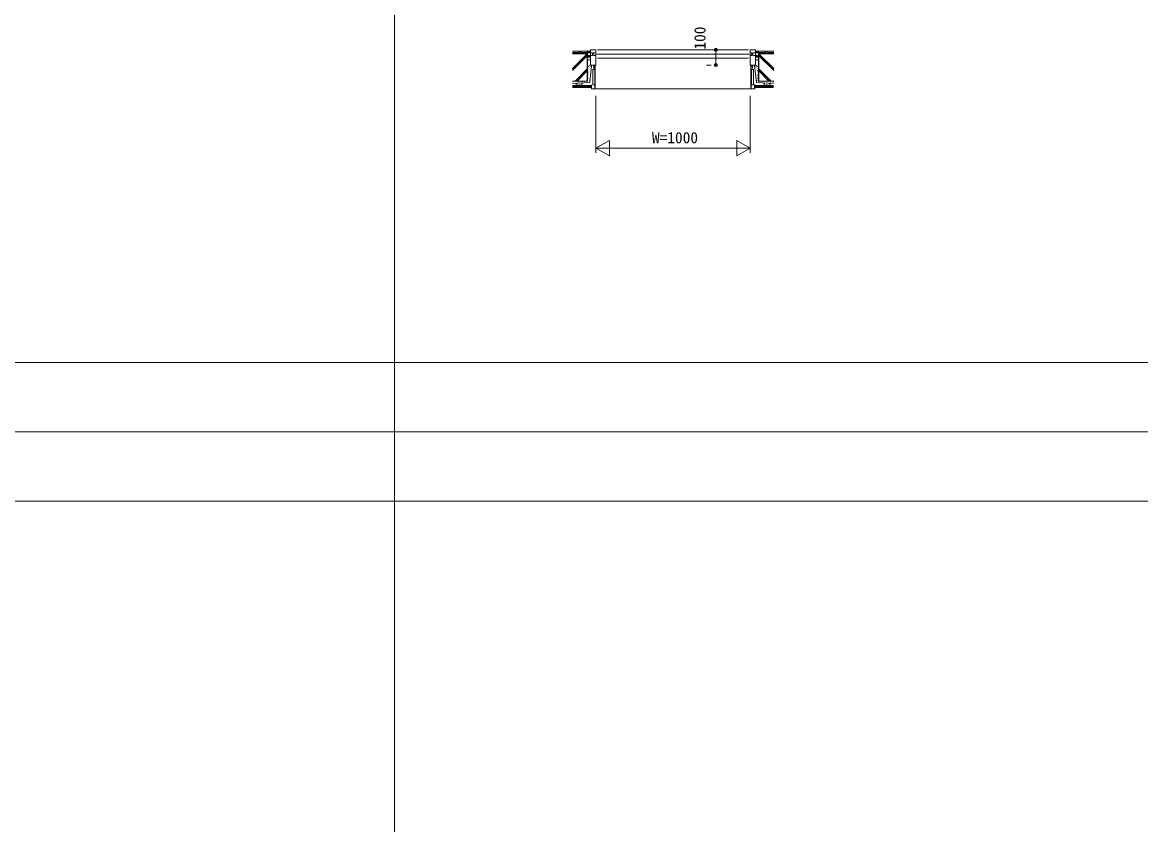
# Model space of a CAD drawing. Units: millimetres, scale not verified. Extents: x -14850 to 13831, y -10500 to 9500.
# Drawn here: x -166 to 7092, y -500 to 4709 of the extents above; entities that cross this region are included whole.
import ezdxf
from ezdxf.enums import TextEntityAlignment as Align

# ---------------------------------------------------------------- set-up
doc = ezdxf.new("R2010")
doc.units = ezdxf.units.MM
doc.header["$LTSCALE"] = 50
doc.linetypes.add('DASHED3', pattern=[4, 3, -1])
for name, color, linetype, lineweight in [('0-1_USER1', 7, 'Continuous', 9), ('0-2_YKK_ZWAK', 2, 'Continuous', 9), ('0-3_YKK_11', 7, 'Continuous', 9), ('0-5_YSS_K', 4, 'Continuous', 9)]:
    doc.layers.add(name, color=color, linetype=linetype, lineweight=lineweight)
doc.styles.add('ＭＳ ゴシック', font='')
doc.styles.get('ＭＳ ゴシック').set_extended_font_data('MS Gothic')

msp = doc.modelspace()

# ---------------------------------------------------------------- linework, layer by layer
at = {"layer": '0-1_USER1'}
for p, q in [((2250, -10500), (2250, 9000)), ((-14850, 2500), (13650, 2500)), ((-14850, 2050), (13650, 2050)), ((-14850, 1600), (13650, 1600))]:
    msp.add_line(p, q, dxfattribs=at)
at = {"layer": '0-2_YKK_ZWAK'}
for p, q in [((4275.31, 4532), (4305.31, 4532)), ((4285.31, 4532), (4305.31, 4532)), ((4335.31, 4532), (4335.31, 4512)), ((4335.31, 4452), (4335.31, 4512)), ((4275.31, 4432), (4305.31, 4432)), ((4285.31, 4432), (4305.31, 4432)), ((4335.31, 4432), (4335.31, 4452)), ((3557.5, 4232), (3557.5, 3862)), ((4557.5, 4232), (4557.5, 3862)), ((4470.9, 3942), (4470.9, 3842)), ((4557.5, 3892), (4470.9, 3942)), ((3557.5, 3892), (4557.5, 3892)), ((4470.9, 3842), (4557.5, 3892))]:
    msp.add_line(p, q, dxfattribs=at)
msp.add_lwpolyline([(3644.1, 3942), (3557.5, 3892), (3644.1, 3842)], close=True, dxfattribs=at)
for centre, radius in [((4335.31, 4532), 10), ((4335.31, 4532), 10), ((4335.31, 4532), 6.5), ((4335.31, 4532), 6.5), ((4335.31, 4432), 10), ((4335.31, 4432), 10), ((4335.31, 4432), 6.5), ((4335.31, 4432), 6.5)]:
    msp.add_circle(centre, radius, dxfattribs=at)
at = {"layer": '0-3_YKK_11'}
for p, q in [((3449.5, 4522), (3404.2, 4522)), ((3449.5, 4513), (3404.2, 4513)), ((3502.5, 4507), (3404.2, 4507)), ((3404.2, 4410.14), (3499.56, 4505.5)), ((3501, 4505.5), (3404.2, 4505.5)), ((3404.2, 4405.9), (3501, 4502.69)), ((3449.5, 4513), (3449.5, 4522)), ((3457.5, 4520), (3449.5, 4520)), ((3457.5, 4513), (3457.5, 4522)), ((3502.5, 4522), (3457.5, 4522)), ((3502.5, 4513), (3457.5, 4513)), ((3501, 4328.5), (3501, 4505.5)), ((3502.5, 4522), (3502.5, 4513)), ((3502.5, 4522), (3503.1, 4521.4)), ((3502.5, 4521.11), (3502.94, 4521.56)), ((3502.5, 4515.46), (3508.44, 4521.4)), ((3502.5, 4513), (3502.5, 4519.85)), ((3502.5, 4500.8), (3502.5, 4510.8)), ((3502.5, 4510.8), (3522.5, 4510.8)), ((3502.5, 4507), (3502.5, 4327)), ((3503.1, 4521.4), (3521.9, 4521.4)), ((3503.5, 4510.8), (3514.1, 4521.4)), ((3509.16, 4510.8), (3519.76, 4521.4)), ((3514.81, 4510.8), (3522.5, 4518.49)), ((3520.47, 4510.8), (3522.5, 4512.83)), ((3522.5, 4522), (3521.9, 4521.4)), ((3522.5, 4510.8), (3522.5, 4500.8)), ((4592.5, 4522), (4593.1, 4521.4)), ((4600.18, 4510.8), (4592.5, 4518.49)), ((4594.52, 4510.8), (4592.5, 4512.83)), ((4612.5, 4510.8), (4592.5, 4510.8)), ((4592.5, 4510.8), (4592.5, 4500.8)), ((4611.9, 4521.4), (4593.1, 4521.4)), ((4605.84, 4510.8), (4595.24, 4521.4)), ((4611.5, 4510.8), (4600.9, 4521.4)), ((4612.5, 4515.46), (4606.55, 4521.4)), ((4612.5, 4522), (4611.9, 4521.4)), ((4612.5, 4521.11), (4612.05, 4521.56)), ((4612.5, 4522), (4657.5, 4522)), ((4612.5, 4513), (4657.5, 4513)), ((4612.5, 4500.8), (4612.5, 4510.8)), ((4612.5, 4507), (4612.5, 4327)), ((4612.5, 4507), (4710.79, 4507)), ((4614, 4328.5), (4614, 4505.5)), ((4614, 4505.5), (4710.79, 4505.5)), ((4710.79, 4405.9), (4614, 4502.69)), ((4710.79, 4410.14), (4615.43, 4505.5)), ((4657.5, 4513), (4657.5, 4522)), ((4657.5, 4520), (4665.5, 4520)), ((4665.5, 4513), (4665.5, 4522)), ((4665.5, 4522), (4710.79, 4522)), ((4665.5, 4513), (4710.79, 4513)), ((3404.2, 4396), (3501, 4492.79)), ((3502.5, 4494), (3503.1, 4493.4)), ((3522.5, 4494), (3502.5, 4494)), ((3502.5, 4493.11), (3502.94, 4493.55)), ((3502.5, 4487.46), (3508.44, 4493.4)), ((3522.5, 4467), (3502.5, 4467)), ((3522.5, 4431.79), (3502.5, 4420.24)), ((3503.1, 4493.4), (3521.9, 4493.4)), ((3503.5, 4482.8), (3514.1, 4493.4)), ((3509.16, 4482.8), (3519.76, 4493.4)), ((3514.81, 4482.8), (3522.5, 4490.48)), ((3516.63, 4318.73), (3529.22, 4430)), ((3520.47, 4482.8), (3522.5, 4484.83)), ((3522.5, 4494), (3521.9, 4493.4)), ((3522.5, 4482.8), (3522.5, 4472.8)), ((3550.44, 4431.93), (3542.5, 4429.55)), ((3542.5, 4429.55), (3542.96, 4428.02)), ((3542.96, 4428.02), (3550.9, 4430.4)), ((3550.9, 4430.4), (3550.9, 4278.6)), ((3552.5, 4430.4), (3552.5, 4278.6)), ((4562.5, 4430.4), (4562.5, 4278.6)), ((4564.1, 4430.4), (4564.1, 4278.6)), ((4572.03, 4428.02), (4564.1, 4430.4)), ((4564.55, 4431.93), (4572.5, 4429.55)), ((4572.5, 4429.55), (4572.03, 4428.02)), ((4598.37, 4318.73), (4585.78, 4430)), ((4592.5, 4494), (4612.5, 4494)), ((4592.5, 4494), (4593.1, 4493.4)), ((4600.18, 4482.8), (4592.5, 4490.48)), ((4594.52, 4482.8), (4592.5, 4484.83)), ((4612.5, 4482.8), (4592.5, 4482.8)), ((4592.5, 4482.8), (4592.5, 4472.8)), ((4592.5, 4467), (4612.5, 4467)), ((4592.5, 4431.79), (4612.5, 4420.24)), ((4611.9, 4493.4), (4593.1, 4493.4)), ((4605.84, 4482.8), (4595.24, 4493.4)), ((4611.5, 4482.8), (4600.9, 4493.4)), ((4612.5, 4487.46), (4606.55, 4493.4)), ((4612.5, 4494), (4611.9, 4493.4)), ((4612.5, 4493.11), (4612.05, 4493.55)), ((4612.5, 4472.8), (4612.5, 4482.8)), ((4710.79, 4396), (4614, 4492.79)), ((3421.56, 4328.5), (3501, 4407.94)), ((3425.8, 4328.5), (3501, 4403.7)), ((3435.7, 4328.5), (3501, 4393.8)), ((3505.09, 4413.77), (3505.29, 4413.77)), ((3505.09, 4400.52), (3505.29, 4400.52)), ((3505.09, 4361.07), (3505.29, 4361.07)), ((3505.68, 4373.43), (3505.88, 4373.43)), ((3505.97, 4392.57), (3506.18, 4392.57)), ((3505.97, 4368.13), (3506.18, 4368.13)), ((3506.56, 4409.65), (3506.76, 4409.65)), ((3506.56, 4384.62), (3506.76, 4384.62)), ((3508.04, 4396.1), (3508.24, 4396.1)), ((3508.04, 4367.54), (3508.24, 4367.54)), ((3508.33, 4376.97), (3508.53, 4376.97)), ((3510.1, 4358.71), (3510.3, 4358.71)), ((3510.39, 4414.95), (3510.59, 4414.95)), ((3511.27, 4412.3), (3511.47, 4412.3)), ((3511.57, 4405.82), (3511.77, 4405.82)), ((3511.57, 4392.57), (3511.77, 4392.57)), ((3511.57, 4386.97), (3511.77, 4386.97)), ((3511.57, 4383.74), (3511.77, 4383.74)), ((3512.75, 4373.43), (3512.95, 4373.43)), ((3512.75, 4366.66), (3512.95, 4366.66)), ((3513.04, 4402.58), (3513.24, 4402.58)), ((3513.63, 4418.18), (3513.83, 4418.18)), ((3515.69, 4418.77), (3515.89, 4418.77)), ((3518.93, 4423.19), (3519.13, 4423.19)), ((3523.35, 4425.84), (3523.55, 4425.84)), ((3523.64, 4423.19), (3523.84, 4423.19)), ((3525.7, 4427.31), (3525.9, 4427.31)), ((3535.9, 4404), (3535.9, 4304)), ((3535.9, 4404), (3550.9, 4404)), ((3550.9, 4412.29), (3552.5, 4410.69)), ((3552.5, 4408.57), (3550.9, 4410.17)), ((4564.1, 4412.29), (4562.5, 4410.69)), ((4562.5, 4408.57), (4564.1, 4410.17)), ((4579.1, 4404), (4564.1, 4404)), ((4579.1, 4404), (4579.1, 4304)), ((4589.29, 4427.31), (4589.09, 4427.31)), ((4591.36, 4423.19), (4591.15, 4423.19)), ((4591.65, 4425.84), (4591.45, 4425.84)), ((4596.06, 4423.19), (4595.86, 4423.19)), ((4599.3, 4418.77), (4599.1, 4418.77)), ((4601.37, 4418.18), (4601.17, 4418.18)), ((4601.95, 4402.58), (4601.75, 4402.58)), ((4602.25, 4373.43), (4602.05, 4373.43)), ((4602.25, 4366.66), (4602.05, 4366.66)), ((4603.43, 4405.82), (4603.23, 4405.82)), ((4603.43, 4392.57), (4603.23, 4392.57)), ((4603.43, 4386.97), (4603.23, 4386.97)), ((4603.43, 4383.74), (4603.23, 4383.74)), ((4603.72, 4412.3), (4603.52, 4412.3)), ((4604.6, 4414.95), (4604.41, 4414.95)), ((4604.9, 4358.71), (4604.7, 4358.71)), ((4606.66, 4376.97), (4606.46, 4376.97)), ((4606.96, 4396.1), (4606.76, 4396.1)), ((4606.96, 4367.54), (4606.76, 4367.54)), ((4608.43, 4409.65), (4608.23, 4409.65)), ((4608.43, 4384.62), (4608.23, 4384.62)), ((4609.02, 4392.57), (4608.82, 4392.57)), ((4609.02, 4368.13), (4608.82, 4368.13)), ((4609.31, 4373.43), (4609.12, 4373.43)), ((4609.9, 4413.77), (4609.7, 4413.77)), ((4609.9, 4400.52), (4609.7, 4400.52)), ((4609.9, 4361.07), (4609.7, 4361.07)), ((4693.44, 4328.5), (4614, 4407.94)), ((4689.19, 4328.5), (4614, 4403.7)), ((4679.29, 4328.5), (4614, 4393.8)), ((3501, 4328.5), (3404.2, 4328.5)), ((3502.5, 4327), (3404.2, 4327)), ((3404.4, 4312.78), (3516.63, 4318.73)), ((3527.5, 4299), (3404.4, 4299)), ((3527, 4298.5), (3404.4, 4298.5)), ((3527, 4296.3), (3404.4, 4296.3)), ((3527, 4294.1), (3404.4, 4294.1)), ((3527, 4291.9), (3404.4, 4291.9)), ((3527, 4289.7), (3404.4, 4289.7)), ((3404.4, 4287.5), (3527, 4287.5)), ((3527.5, 4287), (3404.4, 4287)), ((3406.46, 4322.5), (3406.66, 4322.5)), ((3414.11, 4319.55), (3414.31, 4319.55)), ((3415.59, 4316.61), (3415.79, 4316.61)), ((3419.12, 4323.67), (3419.32, 4323.67)), ((3425.89, 4318.08), (3426.09, 4318.08)), ((3430.9, 4321.91), (3431.1, 4321.91)), ((3434.26, 4304.7), (3434.26, 4304.54)), ((3435.98, 4302.4), (3435.98, 4302.25)), ((3436.17, 4308.14), (3436.17, 4307.99)), ((3436.49, 4316.31), (3436.69, 4316.31)), ((3437.32, 4305.27), (3437.32, 4305.12)), ((3440, 4302.4), (3440, 4302.25)), ((3440.61, 4320.14), (3440.81, 4320.14)), ((3444.59, 4306.23), (3444.59, 4306.07)), ((3446.31, 4302.78), (3446.31, 4302.63)), ((3447.68, 4317.2), (3447.88, 4317.2)), ((3448.04, 4307.76), (3448.04, 4307.61)), ((3452.1, 4323.97), (3452.29, 4323.97)), ((3452.25, 4306.99), (3452.25, 4306.84)), ((3453.2, 4302.59), (3453.2, 4302.44)), ((3453.86, 4319.85), (3454.06, 4319.85)), ((3457.6, 4306.8), (3457.6, 4306.65)), ((3460.28, 4302.4), (3460.28, 4302.25)), ((3460.67, 4303.93), (3460.67, 4303.78)), ((3462.4, 4323.09), (3462.6, 4323.09)), ((3463.35, 4306.61), (3463.35, 4306.46)), ((3463.58, 4318.08), (3463.78, 4318.08)), ((3470.94, 4322.5), (3471.14, 4322.5)), ((3472.41, 4316.9), (3472.61, 4316.9)), ((3478.59, 4321.32), (3478.79, 4321.32)), ((3481.24, 4316.61), (3481.44, 4316.61)), ((3484.78, 4323.97), (3484.98, 4323.97)), ((3487.43, 4319.55), (3487.63, 4319.55)), ((3495.38, 4315.43), (3495.58, 4315.43)), ((3496.26, 4322.79), (3496.46, 4322.79)), ((3503.03, 4321.91), (3503.23, 4321.91)), ((3504.8, 4316.61), (3505, 4316.61)), ((3505.09, 4332.21), (3505.29, 4332.21)), ((3506.27, 4341.93), (3506.47, 4341.93)), ((3508.04, 4346.05), (3508.24, 4346.05)), ((3509.22, 4352.23), (3509.41, 4352.23)), ((3509.51, 4325.44), (3509.71, 4325.44)), ((3510.98, 4339.57), (3511.18, 4339.57)), ((3511.86, 4346.64), (3512.06, 4346.64)), ((3512.45, 4332.21), (3512.65, 4332.21)), ((3513.04, 4318.37), (3513.24, 4318.37)), ((3513.93, 4325.14), (3514.13, 4325.14)), ((3515.4, 4337.51), (3515.6, 4337.51)), ((3527, 4287.5), (3527, 4298.5)), ((3527.5, 4304), (3527.5, 4278.6)), ((3529.1, 4304), (3527.5, 4304)), ((3527.5, 4287), (3527.5, 4299)), ((3529.1, 4278.6), (3529.1, 4304)), ((3535.9, 4304), (3550.9, 4304)), ((3550.9, 4353.62), (3552.5, 4352.02)), ((3552.5, 4349.9), (3550.9, 4351.5)), ((3550.9, 4292.46), (3552.5, 4290.85)), ((3552.5, 4288.73), (3550.9, 4290.33)), ((4564.1, 4353.62), (4562.5, 4352.02)), ((4562.5, 4349.9), (4564.1, 4351.5)), ((4564.1, 4292.46), (4562.5, 4290.85)), ((4562.5, 4288.73), (4564.1, 4290.33)), ((4579.1, 4304), (4564.1, 4304)), ((4585.9, 4278.6), (4585.9, 4304)), ((4585.9, 4304), (4587.5, 4304)), ((4587.5, 4304), (4587.5, 4278.6)), ((4587.5, 4299), (4710.6, 4299)), ((4587.5, 4287), (4587.5, 4299)), ((4587.5, 4287), (4710.6, 4287)), ((4588, 4298.5), (4710.6, 4298.5)), ((4588, 4287.5), (4588, 4298.5)), ((4588, 4296.3), (4710.6, 4296.3)), ((4588, 4294.1), (4710.6, 4294.1)), ((4588, 4291.9), (4710.6, 4291.9)), ((4588, 4289.7), (4710.6, 4289.7)), ((4710.6, 4287.5), (4588, 4287.5)), ((4710.6, 4312.78), (4598.37, 4318.73)), ((4599.6, 4337.51), (4599.4, 4337.51)), ((4601.07, 4325.14), (4600.87, 4325.14)), ((4601.95, 4318.37), (4601.75, 4318.37)), ((4602.54, 4332.21), (4602.34, 4332.21)), ((4603.13, 4346.64), (4602.93, 4346.64)), ((4604.01, 4339.57), (4603.82, 4339.57)), ((4605.49, 4325.44), (4605.29, 4325.44)), ((4605.78, 4352.23), (4605.58, 4352.23)), ((4606.96, 4346.05), (4606.76, 4346.05)), ((4608.73, 4341.93), (4608.53, 4341.93)), ((4609.9, 4332.21), (4609.7, 4332.21)), ((4610.2, 4316.61), (4610, 4316.61)), ((4611.97, 4321.91), (4611.76, 4321.91)), ((4612.5, 4327), (4710.79, 4327)), ((4614, 4328.5), (4710.79, 4328.5)), ((4618.74, 4322.79), (4618.54, 4322.79)), ((4619.62, 4315.43), (4619.42, 4315.43)), ((4627.57, 4319.55), (4627.37, 4319.55)), ((4630.22, 4323.97), (4630.02, 4323.97)), ((4633.75, 4316.61), (4633.55, 4316.61)), ((4636.4, 4321.32), (4636.2, 4321.32)), ((4642.58, 4316.9), (4642.39, 4316.9)), ((4644.06, 4322.5), (4643.86, 4322.5)), ((4651.42, 4318.08), (4651.22, 4318.08)), ((4651.65, 4306.61), (4651.65, 4306.46)), ((4652.6, 4323.09), (4652.39, 4323.09)), ((4654.33, 4303.93), (4654.33, 4303.78)), ((4654.71, 4302.4), (4654.71, 4302.25)), ((4657.39, 4306.8), (4657.39, 4306.65)), ((4661.13, 4319.85), (4660.93, 4319.85)), ((4661.79, 4302.59), (4661.79, 4302.44)), ((4662.9, 4323.97), (4662.7, 4323.97)), ((4662.75, 4306.99), (4662.75, 4306.84)), ((4666.96, 4307.76), (4666.96, 4307.61)), ((4667.32, 4317.2), (4667.12, 4317.2)), ((4668.68, 4302.78), (4668.68, 4302.63)), ((4670.4, 4306.23), (4670.4, 4306.07)), ((4674.38, 4320.14), (4674.18, 4320.14)), ((4675, 4302.4), (4675, 4302.25)), ((4677.68, 4305.27), (4677.68, 4305.12)), ((4678.5, 4316.31), (4678.3, 4316.31)), ((4678.83, 4308.14), (4678.83, 4307.99)), ((4679.02, 4302.4), (4679.02, 4302.25)), ((4680.74, 4304.7), (4680.74, 4304.54)), ((4684.1, 4321.91), (4683.9, 4321.91)), ((4689.1, 4318.08), (4688.9, 4318.08)), ((4695.88, 4323.67), (4695.68, 4323.67)), ((4699.41, 4316.61), (4699.21, 4316.61)), ((4700.88, 4319.55), (4700.68, 4319.55)), ((4708.53, 4322.5), (4708.34, 4322.5)), ((3529.1, 4278.6), (3550.9, 4278.6)), ((3550.9, 4277), (3529.1, 4277)), ((3537.82, 4277), (4564.1, 4277)), ((4585.9, 4278.6), (4564.1, 4278.6)), ((4564.1, 4277), (4585.9, 4277))]:
    msp.add_line(p, q, dxfattribs=at)
at = {"layer": '0-3_YKK_11', "linetype": 'DASHED3'}
for p, q in [((3549.3, 4404), (3549.3, 4304)), ((4565.7, 4404), (4565.7, 4304))]:
    msp.add_line(p, q, dxfattribs=at)
at = {"layer": '0-3_YKK_11'}
for points in [[(4612.5, 4522), (4612.5, 4513), (4612.5, 4519.85)], [(3502.5, 4472.8), (3502.5, 4482.8), (3522.5, 4482.8)]]:
    msp.add_lwpolyline(points, dxfattribs=at)
for centre, radius, start, end in [((3550.9, 4430.4), 1.6, 0, 106.69923), ((4564.1, 4430.4), 1.6, 73.30075, 180), ((3436.22, 4306.39), 7.78, 121.78807, 251.80487), ((3459.55, 4306.39), 7.78, 288.19461, 58.21141), ((4655.45, 4306.39), 7.78, 121.78857, 251.80537), ((4678.78, 4306.39), 7.78, 288.19511, 58.21191), ((3529.1, 4278.6), 1.6, 180, 270), ((3550.9, 4278.6), 1.6, 270, 0), ((4564.1, 4278.6), 1.6, 180, 270), ((4585.9, 4278.6), 1.6, 270, 0)]:
    msp.add_arc(centre, radius, start, end, dxfattribs=at)
at = {"layer": '0-5_YSS_K'}
for p, q in [((3522.5, 4532), (3522.5, 4432)), ((3557.5, 4532), (3522.5, 4532)), ((3522.5, 4512), (3534.5, 4512)), ((3534.5, 4512), (3534.5, 4494)), ((3538.5, 4495.5), (3538.5, 4510.5)), ((3538.5, 4510.5), (3545.5, 4510.5)), ((3545.5, 4512), (3557.5, 4512)), ((3545.5, 4510.5), (3545.5, 4512)), ((3549.5, 4503), (4565.5, 4503)), ((3557.5, 4512), (3557.5, 4532)), ((3567.5, 4532), (4547.5, 4532)), ((4557.5, 4532), (4592.5, 4532)), ((4557.5, 4512), (4557.5, 4532)), ((4569.5, 4512), (4557.5, 4512)), ((4569.5, 4494), (4569.5, 4512)), ((4580.5, 4510.5), (4573.5, 4510.5)), ((4580.5, 4512), (4580.5, 4510.5)), ((4592.5, 4512), (4580.5, 4512)), ((4592.5, 4532), (4592.5, 4432)), ((3534.5, 4494), (3522.5, 4494)), ((3557.5, 4432), (3522.5, 4432)), ((3545.5, 4495.5), (3538.5, 4495.5)), ((3542.5, 4412), (3542.5, 4432)), ((3545.5, 4494), (3545.5, 4495.5)), ((3557.5, 4494), (3545.5, 4494)), ((3557.5, 4432), (3557.5, 4494)), ((3567.5, 4477), (4547.5, 4477)), ((4557.5, 4494), (4569.5, 4494)), ((4557.5, 4432), (4557.5, 4494)), ((4557.5, 4432), (4592.5, 4432)), ((4572.5, 4412), (4572.5, 4432)), ((4580.5, 4495.5), (4580.5, 4494)), ((4580.5, 4494), (4592.5, 4494)), ((3539.5, 4412), (3542.5, 4412)), ((4575.5, 4412), (4572.5, 4412))]:
    msp.add_line(p, q, dxfattribs=at)
msp.add_lwpolyline([(4573.5, 4510.5), (4573.5, 4495.5), (4580.5, 4495.5)], dxfattribs=at)

# ---------------------------------------------------------------- texts
at = {"layer": '0-2_YKK_ZWAK', "color": 4, "style": 'ＭＳ ゴシック'}
msp.add_text('100', height=73.31, rotation=90, dxfattribs=at).set_placement((4290.31, 4532.47), align=Align.BOTTOM_LEFT)
msp.add_text('W=1000', height=73.31, dxfattribs=at).set_placement((3920.6, 3902), align=Align.BOTTOM_LEFT)

doc.saveas('drawing.dxf')
